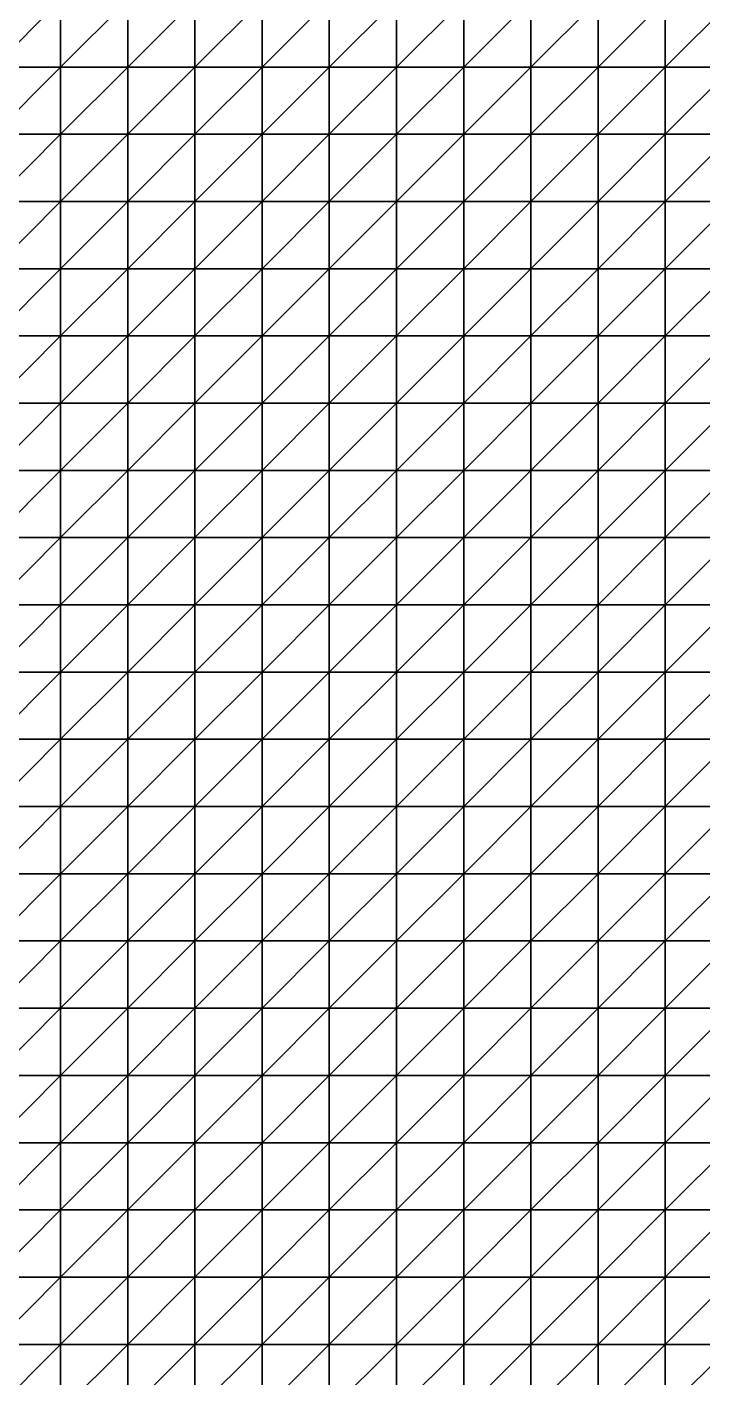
# Model space of a CAD drawing. Header units: metres. Extents: x 351000 to 353000, y 7455000 to 7457000.
# Drawn here: x 351988 to 352239, y 7455988 to 7456490 of the extents above; entities that cross this region are included whole.
import ezdxf

# ---------------------------------------------------------------- set-up
doc = ezdxf.new("R2010")
doc.units = ezdxf.units.M

msp = doc.modelspace()

# ---------------------------------------------------------------- linework, layer by layer
at = {"layer": 'TOP_OF_HYPOGENE_TOH'}
for points in [[(351975, 7456475, 1153.81), (352000, 7456475, 1157.81), (352000, 7456500, 1169.22)], [(351975, 7456475, 1153.81), (352000, 7456500, 1169.22), (351975, 7456500, 1166.19)], [(352000, 7456475, 1157.81), (352025, 7456475, 1167.4), (352025, 7456500, 1176.47)], [(352000, 7456475, 1157.81), (352025, 7456500, 1176.47), (352000, 7456500, 1169.22)], [(352025, 7456475, 1167.4), (352050, 7456475, 1178.66), (352050, 7456500, 1184.89)], [(352025, 7456475, 1167.4), (352050, 7456500, 1184.89), (352025, 7456500, 1176.47)], [(352050, 7456475, 1178.66), (352075, 7456475, 1187.92), (352075, 7456500, 1191.77)], [(352050, 7456475, 1178.66), (352075, 7456500, 1191.77), (352050, 7456500, 1184.89)], [(352075, 7456475, 1187.92), (352100, 7456475, 1192.93), (352100, 7456500, 1195.47)], [(352075, 7456475, 1187.92), (352100, 7456500, 1195.47), (352075, 7456500, 1191.77)], [(352100, 7456475, 1192.93), (352125, 7456475, 1193.13), (352125, 7456500, 1195.62)], [(352100, 7456475, 1192.93), (352125, 7456500, 1195.62), (352100, 7456500, 1195.47)], [(352125, 7456475, 1193.13), (352150, 7456475, 1189.32), (352150, 7456500, 1192.69)], [(352125, 7456475, 1193.13), (352150, 7456500, 1192.69), (352125, 7456500, 1195.62)], [(352150, 7456475, 1189.32), (352175, 7456475, 1183.03), (352175, 7456500, 1187.61)], [(352150, 7456475, 1189.32), (352175, 7456500, 1187.61), (352150, 7456500, 1192.69)], [(352175, 7456475, 1183.03), (352200, 7456475, 1175.99), (352200, 7456500, 1181.4)], [(352175, 7456475, 1183.03), (352200, 7456500, 1181.4), (352175, 7456500, 1187.61)], [(352200, 7456475, 1175.99), (352225, 7456475, 1169.61), (352225, 7456500, 1174.93)], [(352200, 7456475, 1175.99), (352225, 7456500, 1174.93), (352200, 7456500, 1181.4)], [(352225, 7456475, 1169.61), (352250, 7456475, 1164.78), (352250, 7456500, 1168.86)], [(352225, 7456475, 1169.61), (352250, 7456500, 1168.86), (352225, 7456500, 1174.93)], [(351975, 7456450, 1144.77), (352000, 7456450, 1150.7), (352000, 7456475, 1157.81)], [(351975, 7456450, 1144.77), (352000, 7456475, 1157.81), (351975, 7456475, 1153.81)], [(352000, 7456450, 1150.7), (352025, 7456450, 1162.78), (352025, 7456475, 1167.4)], [(352000, 7456450, 1150.7), (352025, 7456475, 1167.4), (352000, 7456475, 1157.81)], [(352025, 7456450, 1162.78), (352050, 7456450, 1176.39), (352050, 7456475, 1178.66)], [(352025, 7456450, 1162.78), (352050, 7456475, 1178.66), (352025, 7456475, 1167.4)], [(352050, 7456450, 1176.39), (352075, 7456450, 1187.21), (352075, 7456475, 1187.92)], [(352050, 7456450, 1176.39), (352075, 7456475, 1187.92), (352050, 7456475, 1178.66)], [(352075, 7456450, 1187.21), (352100, 7456450, 1192.63), (352100, 7456475, 1192.93)], [(352075, 7456450, 1187.21), (352100, 7456475, 1192.93), (352075, 7456475, 1187.92)], [(352100, 7456450, 1192.63), (352125, 7456450, 1192.19), (352125, 7456475, 1193.13)], [(352100, 7456450, 1192.63), (352125, 7456475, 1193.13), (352100, 7456475, 1192.93)], [(352125, 7456450, 1192.19), (352150, 7456450, 1187.14), (352150, 7456475, 1189.32)], [(352125, 7456450, 1192.19), (352150, 7456475, 1189.32), (352125, 7456475, 1193.13)], [(352150, 7456450, 1187.14), (352175, 7456450, 1179.69), (352175, 7456475, 1183.03)], [(352150, 7456450, 1187.14), (352175, 7456475, 1183.03), (352150, 7456475, 1189.32)], [(352175, 7456450, 1179.69), (352200, 7456450, 1172.13), (352200, 7456475, 1175.99)], [(352175, 7456450, 1179.69), (352200, 7456475, 1175.99), (352175, 7456475, 1183.03)], [(352200, 7456450, 1172.13), (352225, 7456450, 1166.2), (352225, 7456475, 1169.61)], [(352200, 7456450, 1172.13), (352225, 7456475, 1169.61), (352200, 7456475, 1175.99)], [(352225, 7456450, 1166.2), (352250, 7456450, 1162.81), (352250, 7456475, 1164.78)], [(352225, 7456450, 1166.2), (352250, 7456475, 1164.78), (352225, 7456475, 1169.61)], [(351975, 7456425, 1140.27), (352000, 7456425, 1148.51), (352000, 7456450, 1150.7)], [(351975, 7456425, 1140.27), (352000, 7456450, 1150.7), (351975, 7456450, 1144.77)], [(352000, 7456425, 1148.51), (352025, 7456425, 1162.66), (352025, 7456450, 1162.78)], [(352000, 7456425, 1148.51), (352025, 7456450, 1162.78), (352000, 7456450, 1150.7)], [(352025, 7456425, 1162.66), (352050, 7456425, 1177.64), (352050, 7456450, 1176.39)], [(352025, 7456425, 1162.66), (352050, 7456450, 1176.39), (352025, 7456450, 1162.78)], [(352050, 7456425, 1177.64), (352075, 7456425, 1188.83), (352075, 7456450, 1187.21)], [(352050, 7456425, 1177.64), (352075, 7456450, 1187.21), (352050, 7456450, 1176.39)], [(352075, 7456425, 1188.83), (352100, 7456425, 1193.62), (352100, 7456450, 1192.63)], [(352075, 7456425, 1188.83), (352100, 7456450, 1192.63), (352075, 7456450, 1187.21)], [(352100, 7456425, 1193.62), (352125, 7456425, 1191.86), (352125, 7456450, 1192.19)], [(352100, 7456425, 1193.62), (352125, 7456450, 1192.19), (352100, 7456450, 1192.63)], [(352125, 7456425, 1191.86), (352150, 7456425, 1185.35), (352150, 7456450, 1187.14)], [(352125, 7456425, 1191.86), (352150, 7456450, 1187.14), (352125, 7456450, 1192.19)], [(352150, 7456425, 1185.35), (352175, 7456425, 1176.87), (352175, 7456450, 1179.69)], [(352150, 7456425, 1185.35), (352175, 7456450, 1179.69), (352150, 7456450, 1187.14)], [(352175, 7456425, 1176.87), (352200, 7456425, 1169.07), (352200, 7456450, 1172.13)], [(352175, 7456425, 1176.87), (352200, 7456450, 1172.13), (352175, 7456450, 1179.69)], [(352200, 7456425, 1169.07), (352225, 7456425, 1163.8), (352225, 7456450, 1166.2)], [(352200, 7456425, 1169.07), (352225, 7456450, 1166.2), (352200, 7456450, 1172.13)], [(352225, 7456425, 1163.8), (352250, 7456425, 1161.75), (352250, 7456450, 1162.81)], [(352225, 7456425, 1163.8), (352250, 7456450, 1162.81), (352225, 7456450, 1166.2)], [(351975, 7456400, 1139.37), (352000, 7456400, 1149.22), (352000, 7456425, 1148.51)], [(351975, 7456400, 1139.37), (352000, 7456425, 1148.51), (351975, 7456425, 1140.27)], [(352000, 7456400, 1149.22), (352025, 7456400, 1164.15), (352025, 7456425, 1162.66)], [(352000, 7456400, 1149.22), (352025, 7456425, 1162.66), (352000, 7456425, 1148.51)], [(352025, 7456400, 1164.15), (352050, 7456400, 1178.95), (352050, 7456425, 1177.64)], [(352025, 7456400, 1164.15), (352050, 7456425, 1177.64), (352025, 7456425, 1162.66)], [(352050, 7456400, 1178.95), (352075, 7456400, 1188.06), (352075, 7456425, 1188.83)], [(352050, 7456400, 1178.95), (352075, 7456425, 1188.83), (352050, 7456425, 1177.64)], [(352075, 7456400, 1188.06), (352100, 7456400, 1188.09), (352100, 7456425, 1193.62)], [(352075, 7456400, 1188.06), (352100, 7456425, 1193.62), (352075, 7456425, 1188.83)], [(352100, 7456400, 1188.09), (352125, 7456400, 1184.66), (352125, 7456425, 1191.86)], [(352100, 7456400, 1188.09), (352125, 7456425, 1191.86), (352100, 7456425, 1193.62)], [(352125, 7456400, 1184.66), (352150, 7456400, 1179.55), (352150, 7456425, 1185.35)], [(352125, 7456400, 1184.66), (352150, 7456425, 1185.35), (352125, 7456425, 1191.86)], [(352150, 7456400, 1179.55), (352175, 7456400, 1172.23), (352175, 7456425, 1176.87)], [(352150, 7456400, 1179.55), (352175, 7456425, 1176.87), (352150, 7456425, 1185.35)], [(352175, 7456400, 1172.23), (352200, 7456400, 1164.93), (352200, 7456425, 1169.07)], [(352175, 7456400, 1172.23), (352200, 7456425, 1169.07), (352175, 7456425, 1176.87)], [(352200, 7456400, 1164.93), (352225, 7456400, 1160.88), (352225, 7456425, 1163.8)], [(352200, 7456400, 1164.93), (352225, 7456425, 1163.8), (352200, 7456425, 1169.07)], [(352225, 7456400, 1160.88), (352250, 7456400, 1160.35), (352250, 7456425, 1161.75)], [(352225, 7456400, 1160.88), (352250, 7456425, 1161.75), (352225, 7456425, 1163.8)], [(351975, 7456375, 1139.73), (352000, 7456375, 1149.57), (352000, 7456400, 1149.22)], [(351975, 7456375, 1139.73), (352000, 7456400, 1149.22), (351975, 7456400, 1139.37)], [(352000, 7456375, 1149.57), (352025, 7456375, 1163.33), (352025, 7456400, 1164.15)], [(352000, 7456375, 1149.57), (352025, 7456400, 1164.15), (352000, 7456400, 1149.22)], [(352025, 7456375, 1163.33), (352050, 7456375, 1176.11), (352050, 7456400, 1178.95)], [(352025, 7456375, 1163.33), (352050, 7456400, 1178.95), (352025, 7456400, 1164.15)], [(352050, 7456375, 1176.11), (352075, 7456375, 1179.91), (352075, 7456400, 1188.06)], [(352050, 7456375, 1176.11), (352075, 7456400, 1188.06), (352050, 7456400, 1178.95)], [(352075, 7456375, 1179.91), (352100, 7456375, 1177.76), (352100, 7456400, 1188.09)], [(352075, 7456375, 1179.91), (352100, 7456400, 1188.09), (352075, 7456400, 1188.06)], [(352100, 7456375, 1177.76), (352125, 7456375, 1173.21), (352125, 7456400, 1184.66)], [(352100, 7456375, 1177.76), (352125, 7456400, 1184.66), (352100, 7456400, 1188.09)], [(352125, 7456375, 1173.21), (352150, 7456375, 1168.25), (352150, 7456400, 1179.55)], [(352125, 7456375, 1173.21), (352150, 7456400, 1179.55), (352125, 7456400, 1184.66)], [(352150, 7456375, 1168.25), (352175, 7456375, 1163.65), (352175, 7456400, 1172.23)], [(352150, 7456375, 1168.25), (352175, 7456400, 1172.23), (352150, 7456400, 1179.55)], [(352175, 7456375, 1163.65), (352200, 7456375, 1158.15), (352200, 7456400, 1164.93)], [(352175, 7456375, 1163.65), (352200, 7456400, 1164.93), (352175, 7456400, 1172.23)], [(352200, 7456375, 1158.15), (352225, 7456375, 1156.43), (352225, 7456400, 1160.88)], [(352200, 7456375, 1158.15), (352225, 7456400, 1160.88), (352200, 7456400, 1164.93)], [(352225, 7456375, 1156.43), (352250, 7456375, 1158.19), (352250, 7456400, 1160.35)], [(352225, 7456375, 1156.43), (352250, 7456400, 1160.35), (352225, 7456400, 1160.88)], [(351975, 7456350, 1139.27), (352000, 7456350, 1147.1), (352000, 7456375, 1149.57)], [(351975, 7456350, 1139.27), (352000, 7456375, 1149.57), (351975, 7456375, 1139.73)], [(352000, 7456350, 1147.1), (352025, 7456350, 1157.72), (352025, 7456375, 1163.33)], [(352000, 7456350, 1147.1), (352025, 7456375, 1163.33), (352000, 7456375, 1149.57)], [(352025, 7456350, 1157.72), (352050, 7456350, 1166.88), (352050, 7456375, 1176.11)], [(352025, 7456350, 1157.72), (352050, 7456375, 1176.11), (352025, 7456375, 1163.33)], [(352050, 7456350, 1166.88), (352075, 7456350, 1170.16), (352075, 7456375, 1179.91)], [(352050, 7456350, 1166.88), (352075, 7456375, 1179.91), (352050, 7456375, 1176.11)], [(352075, 7456350, 1170.16), (352100, 7456350, 1165.77), (352100, 7456375, 1177.76)], [(352075, 7456350, 1170.16), (352100, 7456375, 1177.76), (352075, 7456375, 1179.91)], [(352100, 7456350, 1165.77), (352125, 7456350, 1160.34), (352125, 7456375, 1173.21)], [(352100, 7456350, 1165.77), (352125, 7456375, 1173.21), (352100, 7456375, 1177.76)], [(352125, 7456350, 1160.34), (352150, 7456350, 1155.97), (352150, 7456375, 1168.25)], [(352125, 7456350, 1160.34), (352150, 7456375, 1168.25), (352125, 7456375, 1173.21)], [(352150, 7456350, 1155.97), (352175, 7456350, 1150.89), (352175, 7456375, 1163.65)], [(352150, 7456350, 1155.97), (352175, 7456375, 1163.65), (352150, 7456375, 1168.25)], [(352175, 7456350, 1150.89), (352200, 7456350, 1148.65), (352200, 7456375, 1158.15)], [(352175, 7456350, 1150.89), (352200, 7456375, 1158.15), (352175, 7456375, 1163.65)], [(352200, 7456350, 1148.65), (352225, 7456350, 1150.54), (352225, 7456375, 1156.43)], [(352200, 7456350, 1148.65), (352225, 7456375, 1156.43), (352200, 7456375, 1158.15)], [(352225, 7456350, 1150.54), (352250, 7456350, 1155.57), (352250, 7456375, 1158.19)], [(352225, 7456350, 1150.54), (352250, 7456375, 1158.19), (352225, 7456375, 1156.43)], [(351975, 7456325, 1137.2), (352000, 7456325, 1141.51), (352000, 7456350, 1147.1)], [(351975, 7456325, 1137.2), (352000, 7456350, 1147.1), (351975, 7456350, 1139.27)], [(352000, 7456325, 1141.51), (352025, 7456325, 1147.65), (352025, 7456350, 1157.72)], [(352000, 7456325, 1141.51), (352025, 7456350, 1157.72), (352000, 7456350, 1147.1)], [(352025, 7456325, 1147.65), (352050, 7456325, 1152.3), (352050, 7456350, 1166.88)], [(352025, 7456325, 1147.65), (352050, 7456350, 1166.88), (352025, 7456350, 1157.72)], [(352050, 7456325, 1152.3), (352075, 7456325, 1153.11), (352075, 7456350, 1170.16)], [(352050, 7456325, 1152.3), (352075, 7456350, 1170.16), (352050, 7456350, 1166.88)], [(352075, 7456325, 1153.11), (352100, 7456325, 1149.75), (352100, 7456350, 1165.77)], [(352075, 7456325, 1153.11), (352100, 7456350, 1165.77), (352075, 7456350, 1170.16)], [(352100, 7456325, 1149.75), (352125, 7456325, 1143.89), (352125, 7456350, 1160.34)], [(352100, 7456325, 1149.75), (352125, 7456350, 1160.34), (352100, 7456350, 1165.77)], [(352125, 7456325, 1143.89), (352150, 7456325, 1138.38), (352150, 7456350, 1155.97)], [(352125, 7456325, 1143.89), (352150, 7456350, 1155.97), (352125, 7456350, 1160.34)], [(352150, 7456325, 1138.38), (352175, 7456325, 1135.9), (352175, 7456350, 1150.89)], [(352150, 7456325, 1138.38), (352175, 7456350, 1150.89), (352150, 7456350, 1155.97)], [(352175, 7456325, 1135.9), (352200, 7456325, 1137.91), (352200, 7456350, 1148.65)], [(352175, 7456325, 1135.9), (352200, 7456350, 1148.65), (352175, 7456350, 1150.89)], [(352200, 7456325, 1137.91), (352225, 7456325, 1144.14), (352225, 7456350, 1150.54)], [(352200, 7456325, 1137.91), (352225, 7456350, 1150.54), (352200, 7456350, 1148.65)], [(352225, 7456325, 1144.14), (352250, 7456325, 1153), (352250, 7456350, 1155.57)], [(352225, 7456325, 1144.14), (352250, 7456350, 1155.57), (352225, 7456350, 1150.54)], [(351975, 7456300, 1134), (352000, 7456300, 1134.22), (352000, 7456325, 1141.51)], [(351975, 7456300, 1134), (352000, 7456325, 1141.51), (351975, 7456325, 1137.2)], [(352000, 7456300, 1134.22), (352025, 7456300, 1135.59), (352025, 7456325, 1147.65)], [(352000, 7456300, 1134.22), (352025, 7456325, 1147.65), (352000, 7456325, 1141.51)], [(352025, 7456300, 1135.59), (352050, 7456300, 1135.79), (352050, 7456325, 1152.3)], [(352025, 7456300, 1135.59), (352050, 7456325, 1152.3), (352025, 7456325, 1147.65)], [(352050, 7456300, 1135.79), (352075, 7456300, 1133.42), (352075, 7456325, 1153.11)], [(352050, 7456300, 1135.79), (352075, 7456325, 1153.11), (352050, 7456325, 1152.3)], [(352075, 7456300, 1133.42), (352100, 7456300, 1128.74), (352100, 7456325, 1149.75)], [(352075, 7456300, 1133.42), (352100, 7456325, 1149.75), (352075, 7456325, 1153.11)], [(352100, 7456300, 1128.74), (352125, 7456300, 1123.6), (352125, 7456325, 1143.89)], [(352100, 7456300, 1128.74), (352125, 7456325, 1143.89), (352100, 7456325, 1149.75)], [(352125, 7456300, 1123.6), (352150, 7456300, 1120.6), (352150, 7456325, 1138.38)], [(352125, 7456300, 1123.6), (352150, 7456325, 1138.38), (352125, 7456325, 1143.89)], [(352150, 7456300, 1120.6), (352175, 7456300, 1121.85), (352175, 7456325, 1135.9)], [(352150, 7456300, 1120.6), (352175, 7456325, 1135.9), (352150, 7456325, 1138.38)], [(352175, 7456300, 1121.85), (352200, 7456300, 1128.07), (352200, 7456325, 1137.91)], [(352175, 7456300, 1121.85), (352200, 7456325, 1137.91), (352175, 7456325, 1135.9)], [(352200, 7456300, 1128.07), (352225, 7456300, 1138.33), (352225, 7456325, 1144.14)], [(352200, 7456300, 1128.07), (352225, 7456325, 1144.14), (352200, 7456325, 1137.91)], [(352225, 7456300, 1138.33), (352250, 7456300, 1150.58), (352250, 7456325, 1153)], [(352225, 7456300, 1138.33), (352250, 7456325, 1153), (352225, 7456325, 1144.14)], [(351975, 7456275, 1130.33), (352000, 7456275, 1126.92), (352000, 7456300, 1134.22)], [(351975, 7456275, 1130.33), (352000, 7456300, 1134.22), (351975, 7456300, 1134)], [(352000, 7456275, 1126.92), (352025, 7456275, 1124.22), (352025, 7456300, 1135.59)], [(352000, 7456275, 1126.92), (352025, 7456300, 1135.59), (352000, 7456300, 1134.22)], [(352025, 7456275, 1124.22), (352050, 7456275, 1120.91), (352050, 7456300, 1135.79)], [(352025, 7456275, 1124.22), (352050, 7456300, 1135.79), (352025, 7456300, 1135.59)], [(352050, 7456275, 1120.91), (352075, 7456275, 1116.37), (352075, 7456300, 1133.42)], [(352050, 7456275, 1120.91), (352075, 7456300, 1133.42), (352050, 7456300, 1135.79)], [(352075, 7456275, 1116.37), (352100, 7456275, 1111.27), (352100, 7456300, 1128.74)], [(352075, 7456275, 1116.37), (352100, 7456300, 1128.74), (352075, 7456300, 1133.42)], [(352100, 7456275, 1111.27), (352125, 7456275, 1107.43), (352125, 7456300, 1123.6)], [(352100, 7456275, 1111.27), (352125, 7456300, 1123.6), (352100, 7456300, 1128.74)], [(352125, 7456275, 1107.43), (352150, 7456275, 1107), (352150, 7456300, 1120.6)], [(352125, 7456275, 1107.43), (352150, 7456300, 1120.6), (352125, 7456300, 1123.6)], [(352150, 7456275, 1107), (352175, 7456275, 1111.46), (352175, 7456300, 1121.85)], [(352150, 7456275, 1107), (352175, 7456300, 1121.85), (352150, 7456300, 1120.6)], [(352175, 7456275, 1111.46), (352200, 7456275, 1120.88), (352200, 7456300, 1128.07)], [(352175, 7456275, 1111.46), (352200, 7456300, 1128.07), (352175, 7456300, 1121.85)], [(352200, 7456275, 1120.88), (352225, 7456275, 1133.85), (352225, 7456300, 1138.33)], [(352200, 7456275, 1120.88), (352225, 7456300, 1138.33), (352200, 7456300, 1128.07)], [(352225, 7456275, 1133.85), (352250, 7456275, 1148.08), (352250, 7456300, 1150.58)], [(352225, 7456275, 1133.85), (352250, 7456300, 1150.58), (352225, 7456300, 1138.33)], [(351975, 7456250, 1126.13), (352000, 7456250, 1120.1), (352000, 7456275, 1126.92)], [(351975, 7456250, 1126.13), (352000, 7456275, 1126.92), (351975, 7456275, 1130.33)], [(352000, 7456250, 1120.1), (352025, 7456250, 1114.69), (352025, 7456275, 1124.22)], [(352000, 7456250, 1120.1), (352025, 7456275, 1124.22), (352000, 7456275, 1126.92)], [(352025, 7456250, 1114.69), (352050, 7456250, 1109.34), (352050, 7456275, 1120.91)], [(352025, 7456250, 1114.69), (352050, 7456275, 1120.91), (352025, 7456275, 1124.22)], [(352050, 7456250, 1109.34), (352075, 7456250, 1103.99), (352075, 7456275, 1116.37)], [(352050, 7456250, 1109.34), (352075, 7456275, 1116.37), (352050, 7456275, 1120.91)], [(352075, 7456250, 1103.99), (352100, 7456250, 1099.49), (352100, 7456275, 1111.27)], [(352075, 7456250, 1103.99), (352100, 7456275, 1111.27), (352075, 7456275, 1116.37)], [(352100, 7456250, 1099.49), (352125, 7456250, 1097.37), (352125, 7456275, 1107.43)], [(352100, 7456250, 1099.49), (352125, 7456275, 1107.43), (352100, 7456275, 1111.27)], [(352125, 7456250, 1097.37), (352150, 7456250, 1099.24), (352150, 7456275, 1107)], [(352125, 7456250, 1097.37), (352150, 7456275, 1107), (352125, 7456275, 1107.43)], [(352150, 7456250, 1099.24), (352175, 7456250, 1105.97), (352175, 7456275, 1111.46)], [(352150, 7456250, 1099.24), (352175, 7456275, 1111.46), (352150, 7456275, 1107)], [(352175, 7456250, 1105.97), (352200, 7456250, 1117.12), (352200, 7456275, 1120.88)], [(352175, 7456250, 1105.97), (352200, 7456275, 1120.88), (352175, 7456275, 1111.46)], [(352200, 7456250, 1117.12), (352225, 7456250, 1131.02), (352225, 7456275, 1133.85)], [(352200, 7456250, 1117.12), (352225, 7456275, 1133.85), (352200, 7456275, 1120.88)], [(352225, 7456250, 1131.02), (352250, 7456250, 1145.44), (352250, 7456275, 1148.08)], [(352225, 7456250, 1131.02), (352250, 7456275, 1148.08), (352225, 7456275, 1133.85)], [(351975, 7456225, 1120.59), (352000, 7456225, 1113.1), (352000, 7456250, 1120.1)], [(351975, 7456225, 1120.59), (352000, 7456250, 1120.1), (351975, 7456250, 1126.13)], [(352000, 7456225, 1113.1), (352025, 7456225, 1106.44), (352025, 7456250, 1114.69)], [(352000, 7456225, 1113.1), (352025, 7456250, 1114.69), (352000, 7456250, 1120.1)], [(352025, 7456225, 1106.44), (352050, 7456225, 1100.61), (352050, 7456250, 1109.34)], [(352025, 7456225, 1106.44), (352050, 7456250, 1109.34), (352025, 7456250, 1114.69)], [(352050, 7456225, 1100.61), (352075, 7456225, 1095.86), (352075, 7456250, 1103.99)], [(352050, 7456225, 1100.61), (352075, 7456250, 1103.99), (352050, 7456250, 1109.34)], [(352075, 7456225, 1095.86), (352100, 7456225, 1092.92), (352100, 7456250, 1099.49)], [(352075, 7456225, 1095.86), (352100, 7456250, 1099.49), (352075, 7456250, 1103.99)], [(352100, 7456225, 1092.92), (352125, 7456225, 1092.91), (352125, 7456250, 1097.37)], [(352100, 7456225, 1092.92), (352125, 7456250, 1097.37), (352100, 7456250, 1099.49)], [(352125, 7456225, 1092.91), (352150, 7456225, 1096.83), (352150, 7456250, 1099.24)], [(352125, 7456225, 1092.91), (352150, 7456250, 1099.24), (352125, 7456250, 1097.37)], [(352150, 7456225, 1096.83), (352175, 7456225, 1104.98), (352175, 7456250, 1105.97)], [(352150, 7456225, 1096.83), (352175, 7456250, 1105.97), (352150, 7456250, 1099.24)], [(352175, 7456225, 1104.98), (352200, 7456225, 1116.59), (352200, 7456250, 1117.12)], [(352175, 7456225, 1104.98), (352200, 7456250, 1117.12), (352175, 7456250, 1105.97)], [(352200, 7456225, 1116.59), (352225, 7456225, 1129.97), (352225, 7456250, 1131.02)], [(352200, 7456225, 1116.59), (352225, 7456250, 1131.02), (352200, 7456250, 1117.12)], [(352225, 7456225, 1129.97), (352250, 7456225, 1143.18), (352250, 7456250, 1145.44)], [(352225, 7456225, 1129.97), (352250, 7456250, 1145.44), (352225, 7456250, 1131.02)], [(351975, 7456200, 1113.26), (352000, 7456200, 1105.25), (352000, 7456225, 1113.1)], [(351975, 7456200, 1113.26), (352000, 7456225, 1113.1), (351975, 7456225, 1120.59)], [(352000, 7456200, 1105.25), (352025, 7456200, 1098.55), (352025, 7456225, 1106.44)], [(352000, 7456200, 1105.25), (352025, 7456225, 1106.44), (352000, 7456225, 1113.1)], [(352025, 7456200, 1098.55), (352050, 7456200, 1093.5), (352050, 7456225, 1100.61)], [(352025, 7456200, 1098.55), (352050, 7456225, 1100.61), (352025, 7456225, 1106.44)], [(352050, 7456200, 1093.5), (352075, 7456200, 1090.42), (352075, 7456225, 1095.86)], [(352050, 7456200, 1093.5), (352075, 7456225, 1095.86), (352050, 7456225, 1100.61)], [(352075, 7456200, 1090.42), (352100, 7456200, 1089.78), (352100, 7456225, 1092.92)], [(352075, 7456200, 1090.42), (352100, 7456225, 1092.92), (352075, 7456225, 1095.86)], [(352100, 7456200, 1089.78), (352125, 7456200, 1092.15), (352125, 7456225, 1092.91)], [(352100, 7456200, 1089.78), (352125, 7456225, 1092.91), (352100, 7456225, 1092.92)], [(352125, 7456200, 1092.15), (352150, 7456200, 1097.96), (352150, 7456225, 1096.83)], [(352125, 7456200, 1092.15), (352150, 7456225, 1096.83), (352125, 7456225, 1092.91)], [(352150, 7456200, 1097.96), (352175, 7456200, 1107.06), (352175, 7456225, 1104.98)], [(352150, 7456200, 1097.96), (352175, 7456225, 1104.98), (352150, 7456225, 1096.83)], [(352175, 7456200, 1107.06), (352200, 7456200, 1118.48), (352200, 7456225, 1116.59)], [(352175, 7456200, 1107.06), (352200, 7456225, 1116.59), (352175, 7456225, 1104.98)], [(352200, 7456200, 1118.48), (352225, 7456200, 1130.69), (352225, 7456225, 1129.97)], [(352200, 7456200, 1118.48), (352225, 7456225, 1129.97), (352200, 7456225, 1116.59)], [(352225, 7456200, 1130.69), (352250, 7456200, 1142.13), (352250, 7456225, 1143.18)], [(352225, 7456200, 1130.69), (352250, 7456225, 1143.18), (352225, 7456225, 1129.97)], [(351975, 7456175, 1105.26), (352000, 7456175, 1097.35), (352000, 7456200, 1105.25)], [(351975, 7456175, 1105.26), (352000, 7456200, 1105.25), (351975, 7456200, 1113.26)], [(352000, 7456175, 1097.35), (352025, 7456175, 1091.32), (352025, 7456200, 1098.55)], [(352000, 7456175, 1097.35), (352025, 7456200, 1098.55), (352000, 7456200, 1105.25)], [(352025, 7456175, 1091.32), (352050, 7456175, 1087.68), (352050, 7456200, 1093.5)], [(352025, 7456175, 1091.32), (352050, 7456200, 1093.5), (352025, 7456200, 1098.55)], [(352050, 7456175, 1087.68), (352075, 7456175, 1086.7), (352075, 7456200, 1090.42)], [(352050, 7456175, 1087.68), (352075, 7456200, 1090.42), (352050, 7456200, 1093.5)], [(352075, 7456175, 1086.7), (352100, 7456175, 1088.52), (352100, 7456200, 1089.78)], [(352075, 7456175, 1086.7), (352100, 7456200, 1089.78), (352075, 7456200, 1090.42)], [(352100, 7456175, 1088.52), (352125, 7456175, 1093.21), (352125, 7456200, 1092.15)], [(352100, 7456175, 1088.52), (352125, 7456200, 1092.15), (352100, 7456200, 1089.78)], [(352125, 7456175, 1093.21), (352150, 7456175, 1100.71), (352150, 7456200, 1097.96)], [(352125, 7456175, 1093.21), (352150, 7456200, 1097.96), (352125, 7456200, 1092.15)], [(352150, 7456175, 1100.71), (352175, 7456175, 1110.54), (352175, 7456200, 1107.06)], [(352150, 7456175, 1100.71), (352175, 7456200, 1107.06), (352150, 7456200, 1097.96)], [(352175, 7456175, 1110.54), (352200, 7456175, 1121.69), (352200, 7456200, 1118.48)], [(352175, 7456175, 1110.54), (352200, 7456200, 1118.48), (352175, 7456200, 1107.06)], [(352200, 7456175, 1121.69), (352225, 7456175, 1132.82), (352225, 7456200, 1130.69)], [(352200, 7456175, 1121.69), (352225, 7456200, 1130.69), (352200, 7456200, 1118.48)], [(352225, 7456175, 1132.82), (352250, 7456175, 1142.72), (352250, 7456200, 1142.13)], [(352225, 7456175, 1132.82), (352250, 7456200, 1142.13), (352225, 7456200, 1130.69)], [(351975, 7456150, 1099.34), (352000, 7456150, 1091.89), (352000, 7456175, 1097.35)], [(351975, 7456150, 1099.34), (352000, 7456175, 1097.35), (351975, 7456175, 1105.26)], [(352000, 7456150, 1091.89), (352025, 7456150, 1086.68), (352025, 7456175, 1091.32)], [(352000, 7456150, 1091.89), (352025, 7456175, 1091.32), (352000, 7456175, 1097.35)], [(352025, 7456150, 1086.68), (352050, 7456150, 1084.31), (352050, 7456175, 1087.68)], [(352025, 7456150, 1086.68), (352050, 7456175, 1087.68), (352025, 7456175, 1091.32)], [(352050, 7456150, 1084.31), (352075, 7456150, 1085), (352075, 7456175, 1086.7)], [(352050, 7456150, 1084.31), (352075, 7456175, 1086.7), (352050, 7456175, 1087.68)], [(352075, 7456150, 1085), (352100, 7456150, 1088.65), (352100, 7456175, 1088.52)], [(352075, 7456150, 1085), (352100, 7456175, 1088.52), (352075, 7456175, 1086.7)], [(352100, 7456150, 1088.65), (352125, 7456150, 1094.99), (352125, 7456175, 1093.21)], [(352100, 7456150, 1088.65), (352125, 7456175, 1093.21), (352100, 7456175, 1088.52)], [(352125, 7456150, 1094.99), (352150, 7456150, 1103.63), (352150, 7456175, 1100.71)], [(352125, 7456150, 1094.99), (352150, 7456175, 1100.71), (352125, 7456175, 1093.21)], [(352150, 7456150, 1103.63), (352175, 7456150, 1113.93), (352175, 7456175, 1110.54)], [(352150, 7456150, 1103.63), (352175, 7456175, 1110.54), (352150, 7456175, 1100.71)], [(352175, 7456150, 1113.93), (352200, 7456150, 1124.9), (352200, 7456175, 1121.69)], [(352175, 7456150, 1113.93), (352200, 7456175, 1121.69), (352175, 7456175, 1110.54)], [(352200, 7456150, 1124.9), (352225, 7456150, 1135.33), (352225, 7456175, 1132.82)], [(352200, 7456150, 1124.9), (352225, 7456175, 1132.82), (352200, 7456175, 1121.69)], [(352225, 7456150, 1135.33), (352250, 7456150, 1144.31), (352250, 7456175, 1142.72)], [(352225, 7456150, 1135.33), (352250, 7456175, 1142.72), (352225, 7456175, 1132.82)], [(351975, 7456125, 1098.47), (352000, 7456125, 1091.65), (352000, 7456150, 1091.89)], [(351975, 7456125, 1098.47), (352000, 7456150, 1091.89), (351975, 7456150, 1099.34)], [(352000, 7456125, 1091.65), (352025, 7456125, 1086.9), (352025, 7456150, 1086.68)], [(352000, 7456125, 1091.65), (352025, 7456150, 1086.68), (352000, 7456150, 1091.89)], [(352025, 7456125, 1086.9), (352050, 7456125, 1084.98), (352050, 7456150, 1084.31)], [(352025, 7456125, 1086.9), (352050, 7456150, 1084.31), (352025, 7456150, 1086.68)], [(352050, 7456125, 1084.98), (352075, 7456125, 1086.15), (352075, 7456150, 1085)], [(352050, 7456125, 1084.98), (352075, 7456150, 1085), (352050, 7456150, 1084.31)], [(352075, 7456125, 1086.15), (352100, 7456125, 1090.28), (352100, 7456150, 1088.65)], [(352075, 7456125, 1086.15), (352100, 7456150, 1088.65), (352075, 7456150, 1085)], [(352100, 7456125, 1090.28), (352125, 7456125, 1097.02), (352125, 7456150, 1094.99)], [(352100, 7456125, 1090.28), (352125, 7456150, 1094.99), (352100, 7456150, 1088.65)], [(352125, 7456125, 1097.02), (352150, 7456125, 1105.86), (352150, 7456150, 1103.63)], [(352125, 7456125, 1097.02), (352150, 7456150, 1103.63), (352125, 7456150, 1094.99)], [(352150, 7456125, 1105.86), (352175, 7456125, 1116.12), (352175, 7456150, 1113.93)], [(352150, 7456125, 1105.86), (352175, 7456150, 1113.93), (352150, 7456150, 1103.63)], [(352175, 7456125, 1116.12), (352200, 7456125, 1126.83), (352200, 7456150, 1124.9)], [(352175, 7456125, 1116.12), (352200, 7456150, 1124.9), (352175, 7456150, 1113.93)], [(352200, 7456125, 1126.83), (352225, 7456125, 1136.9), (352225, 7456150, 1135.33)], [(352200, 7456125, 1126.83), (352225, 7456150, 1135.33), (352200, 7456150, 1124.9)], [(352225, 7456125, 1136.9), (352250, 7456125, 1145.47), (352250, 7456150, 1144.31)], [(352225, 7456125, 1136.9), (352250, 7456150, 1144.31), (352225, 7456150, 1135.33)], [(351975, 7456100, 1103.79), (352000, 7456100, 1097.55), (352000, 7456125, 1091.65)], [(351975, 7456100, 1103.79), (352000, 7456125, 1091.65), (351975, 7456125, 1098.47)], [(352000, 7456100, 1097.55), (352025, 7456100, 1092.61), (352025, 7456125, 1086.9)], [(352000, 7456100, 1097.55), (352025, 7456125, 1086.9), (352000, 7456125, 1091.65)], [(352025, 7456100, 1092.61), (352050, 7456100, 1089.93), (352050, 7456125, 1084.98)], [(352025, 7456100, 1092.61), (352050, 7456125, 1084.98), (352025, 7456125, 1086.9)], [(352050, 7456100, 1089.93), (352075, 7456100, 1090.05), (352075, 7456125, 1086.15)], [(352050, 7456100, 1089.93), (352075, 7456125, 1086.15), (352050, 7456125, 1084.98)], [(352075, 7456100, 1090.05), (352100, 7456100, 1093.09), (352100, 7456125, 1090.28)], [(352075, 7456100, 1090.05), (352100, 7456125, 1090.28), (352075, 7456125, 1086.15)], [(352100, 7456100, 1093.09), (352125, 7456100, 1098.83), (352125, 7456125, 1097.02)], [(352100, 7456100, 1093.09), (352125, 7456125, 1097.02), (352100, 7456125, 1090.28)], [(352125, 7456100, 1098.83), (352150, 7456100, 1106.85), (352150, 7456125, 1105.86)], [(352125, 7456100, 1098.83), (352150, 7456125, 1105.86), (352125, 7456125, 1097.02)], [(352150, 7456100, 1106.85), (352175, 7456100, 1116.49), (352175, 7456125, 1116.12)], [(352150, 7456100, 1106.85), (352175, 7456125, 1116.12), (352150, 7456125, 1105.86)], [(352175, 7456100, 1116.49), (352200, 7456100, 1126.83), (352200, 7456125, 1126.83)], [(352175, 7456100, 1116.49), (352200, 7456125, 1126.83), (352175, 7456125, 1116.12)], [(352200, 7456100, 1126.83), (352225, 7456100, 1136.71), (352225, 7456125, 1136.9)], [(352200, 7456100, 1126.83), (352225, 7456125, 1136.9), (352200, 7456125, 1126.83)], [(352225, 7456100, 1136.71), (352250, 7456100, 1145.17), (352250, 7456125, 1145.47)], [(352225, 7456100, 1136.71), (352250, 7456125, 1145.47), (352225, 7456125, 1136.9)], [(351975, 7456075, 1113.37), (352000, 7456075, 1107.52), (352000, 7456100, 1097.55)], [(351975, 7456075, 1113.37), (352000, 7456100, 1097.55), (351975, 7456100, 1103.79)], [(352000, 7456075, 1107.52), (352025, 7456075, 1101.69), (352025, 7456100, 1092.61)], [(352000, 7456075, 1107.52), (352025, 7456100, 1092.61), (352000, 7456100, 1097.55)], [(352025, 7456075, 1101.69), (352050, 7456075, 1097.2), (352050, 7456100, 1089.93)], [(352025, 7456075, 1101.69), (352050, 7456100, 1089.93), (352025, 7456100, 1092.61)], [(352050, 7456075, 1097.2), (352075, 7456075, 1095.06), (352075, 7456100, 1090.05)], [(352050, 7456075, 1097.2), (352075, 7456100, 1090.05), (352050, 7456100, 1089.93)], [(352075, 7456075, 1095.06), (352100, 7456075, 1095.85), (352100, 7456100, 1093.09)], [(352075, 7456075, 1095.06), (352100, 7456100, 1093.09), (352075, 7456100, 1090.05)], [(352100, 7456075, 1095.85), (352125, 7456075, 1099.7), (352125, 7456100, 1098.83)], [(352100, 7456075, 1095.85), (352125, 7456100, 1098.83), (352100, 7456100, 1093.09)], [(352125, 7456075, 1099.7), (352150, 7456075, 1106.39), (352150, 7456100, 1106.85)], [(352125, 7456075, 1099.7), (352150, 7456100, 1106.85), (352125, 7456100, 1098.83)], [(352150, 7456075, 1106.39), (352175, 7456075, 1115.32), (352175, 7456100, 1116.49)], [(352150, 7456075, 1106.39), (352175, 7456100, 1116.49), (352150, 7456100, 1106.85)], [(352175, 7456075, 1115.32), (352200, 7456075, 1125.44), (352200, 7456100, 1126.83)], [(352175, 7456075, 1115.32), (352200, 7456100, 1126.83), (352175, 7456100, 1116.49)], [(352200, 7456075, 1125.44), (352225, 7456075, 1135.39), (352225, 7456100, 1136.71)], [(352200, 7456075, 1125.44), (352225, 7456100, 1136.71), (352200, 7456100, 1126.83)], [(352225, 7456075, 1135.39), (352250, 7456075, 1143.97), (352250, 7456100, 1145.17)], [(352225, 7456075, 1135.39), (352250, 7456100, 1145.17), (352225, 7456100, 1136.71)], [(351975, 7456050, 1122.59), (352000, 7456050, 1117.35), (352000, 7456075, 1107.52)], [(351975, 7456050, 1122.59), (352000, 7456075, 1107.52), (351975, 7456075, 1113.37)], [(352000, 7456050, 1117.35), (352025, 7456050, 1110.21), (352025, 7456075, 1101.69)], [(352000, 7456050, 1117.35), (352025, 7456075, 1101.69), (352000, 7456075, 1107.52)], [(352025, 7456050, 1110.21), (352050, 7456050, 1103.42), (352050, 7456075, 1097.2)], [(352025, 7456050, 1110.21), (352050, 7456075, 1097.2), (352025, 7456075, 1101.69)], [(352050, 7456050, 1103.42), (352075, 7456050, 1098.62), (352075, 7456075, 1095.06)], [(352050, 7456050, 1103.42), (352075, 7456075, 1095.06), (352050, 7456075, 1097.2)], [(352075, 7456050, 1098.62), (352100, 7456050, 1096.99), (352100, 7456075, 1095.85)], [(352075, 7456050, 1098.62), (352100, 7456075, 1095.85), (352075, 7456075, 1095.06)], [(352100, 7456050, 1096.99), (352125, 7456050, 1099.11), (352125, 7456075, 1099.7)], [(352100, 7456050, 1096.99), (352125, 7456075, 1099.7), (352100, 7456075, 1095.85)], [(352125, 7456050, 1099.11), (352150, 7456050, 1104.95), (352150, 7456075, 1106.39)], [(352125, 7456050, 1099.11), (352150, 7456075, 1106.39), (352125, 7456075, 1099.7)], [(352150, 7456050, 1104.95), (352175, 7456050, 1113.83), (352175, 7456075, 1115.32)], [(352150, 7456050, 1104.95), (352175, 7456075, 1115.32), (352150, 7456075, 1106.39)], [(352175, 7456050, 1113.83), (352200, 7456050, 1124.49), (352200, 7456075, 1125.44)], [(352175, 7456050, 1113.83), (352200, 7456075, 1125.44), (352175, 7456075, 1115.32)], [(352200, 7456050, 1124.49), (352225, 7456050, 1135.15), (352225, 7456075, 1135.39)], [(352200, 7456050, 1124.49), (352225, 7456075, 1135.39), (352200, 7456075, 1125.44)], [(352225, 7456050, 1135.15), (352250, 7456050, 1144.21), (352250, 7456075, 1143.97)], [(352225, 7456050, 1135.15), (352250, 7456075, 1143.97), (352225, 7456075, 1135.39)], [(351975, 7456025, 1128.31), (352000, 7456025, 1123.15), (352000, 7456050, 1117.35)], [(351975, 7456025, 1128.31), (352000, 7456050, 1117.35), (351975, 7456050, 1122.59)], [(352000, 7456025, 1123.15), (352025, 7456025, 1114.7), (352025, 7456050, 1110.21)], [(352000, 7456025, 1123.15), (352025, 7456050, 1110.21), (352000, 7456050, 1117.35)], [(352025, 7456025, 1114.7), (352050, 7456025, 1105.84), (352050, 7456050, 1103.42)], [(352025, 7456025, 1114.7), (352050, 7456050, 1103.42), (352025, 7456050, 1110.21)], [(352050, 7456025, 1105.84), (352075, 7456025, 1098.92), (352075, 7456050, 1098.62)], [(352050, 7456025, 1105.84), (352075, 7456050, 1098.62), (352050, 7456050, 1103.42)], [(352075, 7456025, 1098.92), (352100, 7456025, 1095.75), (352100, 7456050, 1096.99)], [(352075, 7456025, 1098.92), (352100, 7456050, 1096.99), (352075, 7456050, 1098.62)], [(352100, 7456025, 1095.75), (352125, 7456025, 1097.33), (352125, 7456050, 1099.11)], [(352100, 7456025, 1095.75), (352125, 7456050, 1099.11), (352100, 7456050, 1096.99)], [(352125, 7456025, 1097.33), (352150, 7456025, 1103.68), (352150, 7456050, 1104.95)], [(352125, 7456025, 1097.33), (352150, 7456050, 1104.95), (352125, 7456050, 1099.11)], [(352150, 7456025, 1103.68), (352175, 7456025, 1113.96), (352175, 7456050, 1113.83)], [(352150, 7456025, 1103.68), (352175, 7456050, 1113.83), (352150, 7456050, 1104.95)], [(352175, 7456025, 1113.96), (352200, 7456025, 1126.41), (352200, 7456050, 1124.49)], [(352175, 7456025, 1113.96), (352200, 7456050, 1124.49), (352175, 7456050, 1113.83)], [(352200, 7456025, 1126.41), (352225, 7456025, 1138.71), (352225, 7456050, 1135.15)], [(352200, 7456025, 1126.41), (352225, 7456050, 1135.15), (352200, 7456050, 1124.49)], [(352225, 7456025, 1138.71), (352250, 7456025, 1148.76), (352250, 7456050, 1144.21)], [(352225, 7456025, 1138.71), (352250, 7456050, 1144.21), (352225, 7456050, 1135.15)], [(351975, 7456000, 1129.59), (352000, 7456000, 1123.71), (352000, 7456025, 1123.15)], [(351975, 7456000, 1129.59), (352000, 7456025, 1123.15), (351975, 7456025, 1128.31)], [(352000, 7456000, 1123.71), (352025, 7456000, 1114.28), (352025, 7456025, 1114.7)], [(352000, 7456000, 1123.71), (352025, 7456025, 1114.7), (352000, 7456025, 1123.15)], [(352025, 7456000, 1114.28), (352050, 7456000, 1104.11), (352050, 7456025, 1105.84)], [(352025, 7456000, 1114.28), (352050, 7456025, 1105.84), (352025, 7456025, 1114.7)], [(352050, 7456000, 1104.11), (352075, 7456000, 1096.2), (352075, 7456025, 1098.92)], [(352050, 7456000, 1104.11), (352075, 7456025, 1098.92), (352050, 7456025, 1105.84)], [(352075, 7456000, 1096.2), (352100, 7456000, 1092.95), (352100, 7456025, 1095.75)], [(352075, 7456000, 1096.2), (352100, 7456025, 1095.75), (352075, 7456025, 1098.92)], [(352100, 7456000, 1092.95), (352125, 7456000, 1095.6), (352125, 7456025, 1097.33)], [(352100, 7456000, 1092.95), (352125, 7456025, 1097.33), (352100, 7456025, 1095.75)], [(352125, 7456000, 1095.6), (352150, 7456000, 1104.16), (352150, 7456025, 1103.68)], [(352125, 7456000, 1095.6), (352150, 7456025, 1103.68), (352125, 7456025, 1097.33)], [(352150, 7456000, 1104.16), (352175, 7456000, 1117.35), (352175, 7456025, 1113.96)], [(352150, 7456000, 1104.16), (352175, 7456025, 1113.96), (352150, 7456025, 1103.68)], [(352175, 7456000, 1117.35), (352200, 7456000, 1132.81), (352200, 7456025, 1126.41)], [(352175, 7456000, 1117.35), (352200, 7456025, 1126.41), (352175, 7456025, 1113.96)], [(352200, 7456000, 1132.81), (352225, 7456000, 1147.56), (352225, 7456025, 1138.71)], [(352200, 7456000, 1132.81), (352225, 7456025, 1138.71), (352200, 7456025, 1126.41)], [(352225, 7456000, 1147.56), (352250, 7456000, 1159), (352250, 7456025, 1148.76)], [(352225, 7456000, 1147.56), (352250, 7456025, 1148.76), (352225, 7456025, 1138.71)], [(351975, 7455975, 1126.91), (352000, 7455975, 1121.01), (352000, 7456000, 1123.71)], [(351975, 7455975, 1126.91), (352000, 7456000, 1123.71), (351975, 7456000, 1129.59)], [(352000, 7455975, 1121.01), (352025, 7455975, 1111.08), (352025, 7456000, 1114.28)], [(352000, 7455975, 1121.01), (352025, 7456000, 1114.28), (352000, 7456000, 1123.71)], [(352025, 7455975, 1111.08), (352050, 7455975, 1100.46), (352050, 7456000, 1104.11)], [(352025, 7455975, 1111.08), (352050, 7456000, 1104.11), (352025, 7456000, 1114.28)], [(352050, 7455975, 1100.46), (352075, 7455975, 1092.71), (352075, 7456000, 1096.2)], [(352050, 7455975, 1100.46), (352075, 7456000, 1096.2), (352050, 7456000, 1104.11)], [(352075, 7455975, 1092.71), (352100, 7455975, 1090.64), (352100, 7456000, 1092.95)], [(352075, 7455975, 1092.71), (352100, 7456000, 1092.95), (352075, 7456000, 1096.2)], [(352100, 7455975, 1090.64), (352125, 7455975, 1095.65), (352125, 7456000, 1095.6)], [(352100, 7455975, 1090.64), (352125, 7456000, 1095.6), (352100, 7456000, 1092.95)], [(352125, 7455975, 1095.65), (352150, 7455975, 1107.52), (352150, 7456000, 1104.16)], [(352125, 7455975, 1095.65), (352150, 7456000, 1104.16), (352125, 7456000, 1095.6)], [(352150, 7455975, 1107.52), (352175, 7455975, 1124.47), (352175, 7456000, 1117.35)], [(352150, 7455975, 1107.52), (352175, 7456000, 1117.35), (352150, 7456000, 1104.16)], [(352175, 7455975, 1124.47), (352200, 7455975, 1143.42), (352200, 7456000, 1132.81)], [(352175, 7455975, 1124.47), (352200, 7456000, 1132.81), (352175, 7456000, 1117.35)], [(352200, 7455975, 1143.42), (352225, 7455975, 1160.76), (352225, 7456000, 1147.56)], [(352200, 7455975, 1143.42), (352225, 7456000, 1147.56), (352200, 7456000, 1132.81)], [(352225, 7455975, 1160.76), (352250, 7455975, 1173.58), (352250, 7456000, 1159)], [(352225, 7455975, 1160.76), (352250, 7456000, 1159), (352225, 7456000, 1147.56)]]:
    msp.add_3dface(points, dxfattribs=at)

doc.saveas('drawing.dxf')
